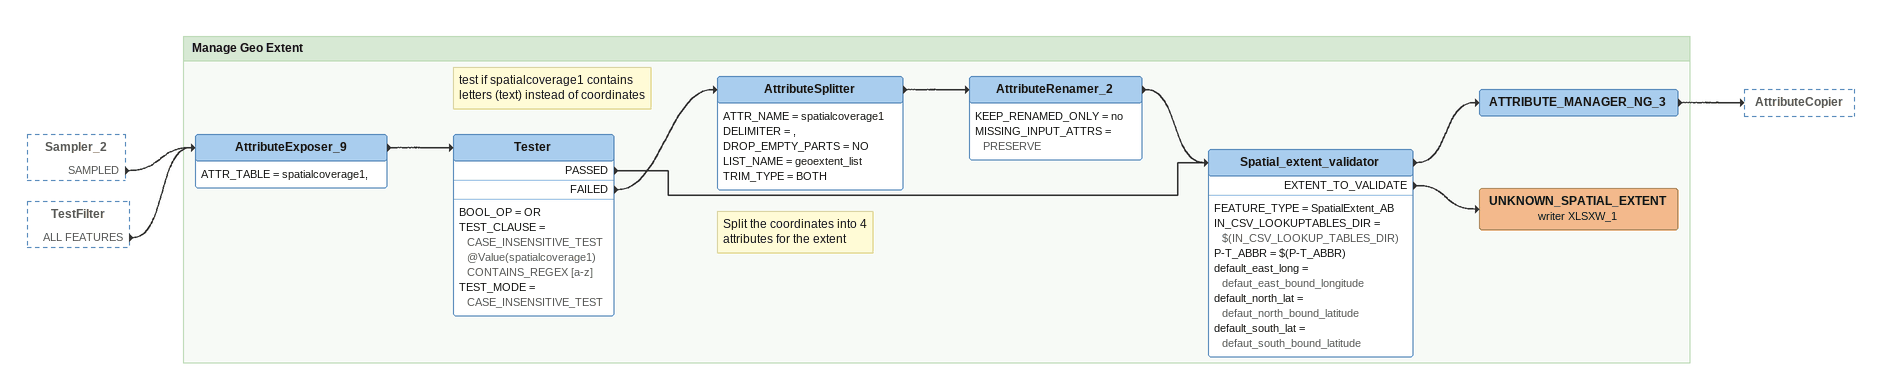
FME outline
Sampler_2 [outside]
    SAMPLED -> AttributeExposer_9
TestFilter [outside]
    ALL FEATURES -> AttributeExposer_9

Bookmark: Manage Geo Extent
AttributeExposer_9
    ATTR_TABLE = spatialcoverage1,
    -> Tester
Note: test if spatialcoverage1 contains letters (text) instead of coordinates
Tester
    BOOL_OP = OR
    TEST_CLAUSE = CASE_INSENSITIVE_TEST @Value(spatialcoverage1) CONTAINS_REGEX [a-z]
    TEST_MODE = CASE_INSENSITIVE_TEST
    PASSED -> Spatial_extent_validator
    FAILED -> AttributeSplitter
Note: Split the coordinates into 4 attributes for the extent
AttributeSplitter
    ATTR_NAME = spatialcoverage1
    DELIMITER = ,
    DROP_EMPTY_PARTS = NO
    LIST_NAME = geoextent_list
    TRIM_TYPE = BOTH
    -> AttributeRenamer_2
AttributeRenamer_2
    KEEP_RENAMED_ONLY = no
    MISSING_INPUT_ATTRS = PRESERVE
    -> Spatial_extent_validator
Spatial_extent_validator
    FEATURE_TYPE = SpatialExtent_AB
    IN_CSV_LOOKUPTABLES_DIR = $(IN_CSV_LOOKUP_TABLES_DIR)
    P-T_ABBR = $(P-T_ABBR)
    default_east_long = defaut_east_bound_longitude
    default_north_lat = defaut_north_bound_latitude
    default_south_lat = defaut_south_bound_latitude
    -> ATTRIBUTE_MANAGER_NG_3
    EXTENT_TO_VALIDATE -> UNKNOWN_SPATIAL_EXTENT (writer XLSXW_1)
ATTRIBUTE_MANAGER_NG_3
    -> AttributeCopier
UNKNOWN_SPATIAL_EXTENT (writer XLSXW_1)
